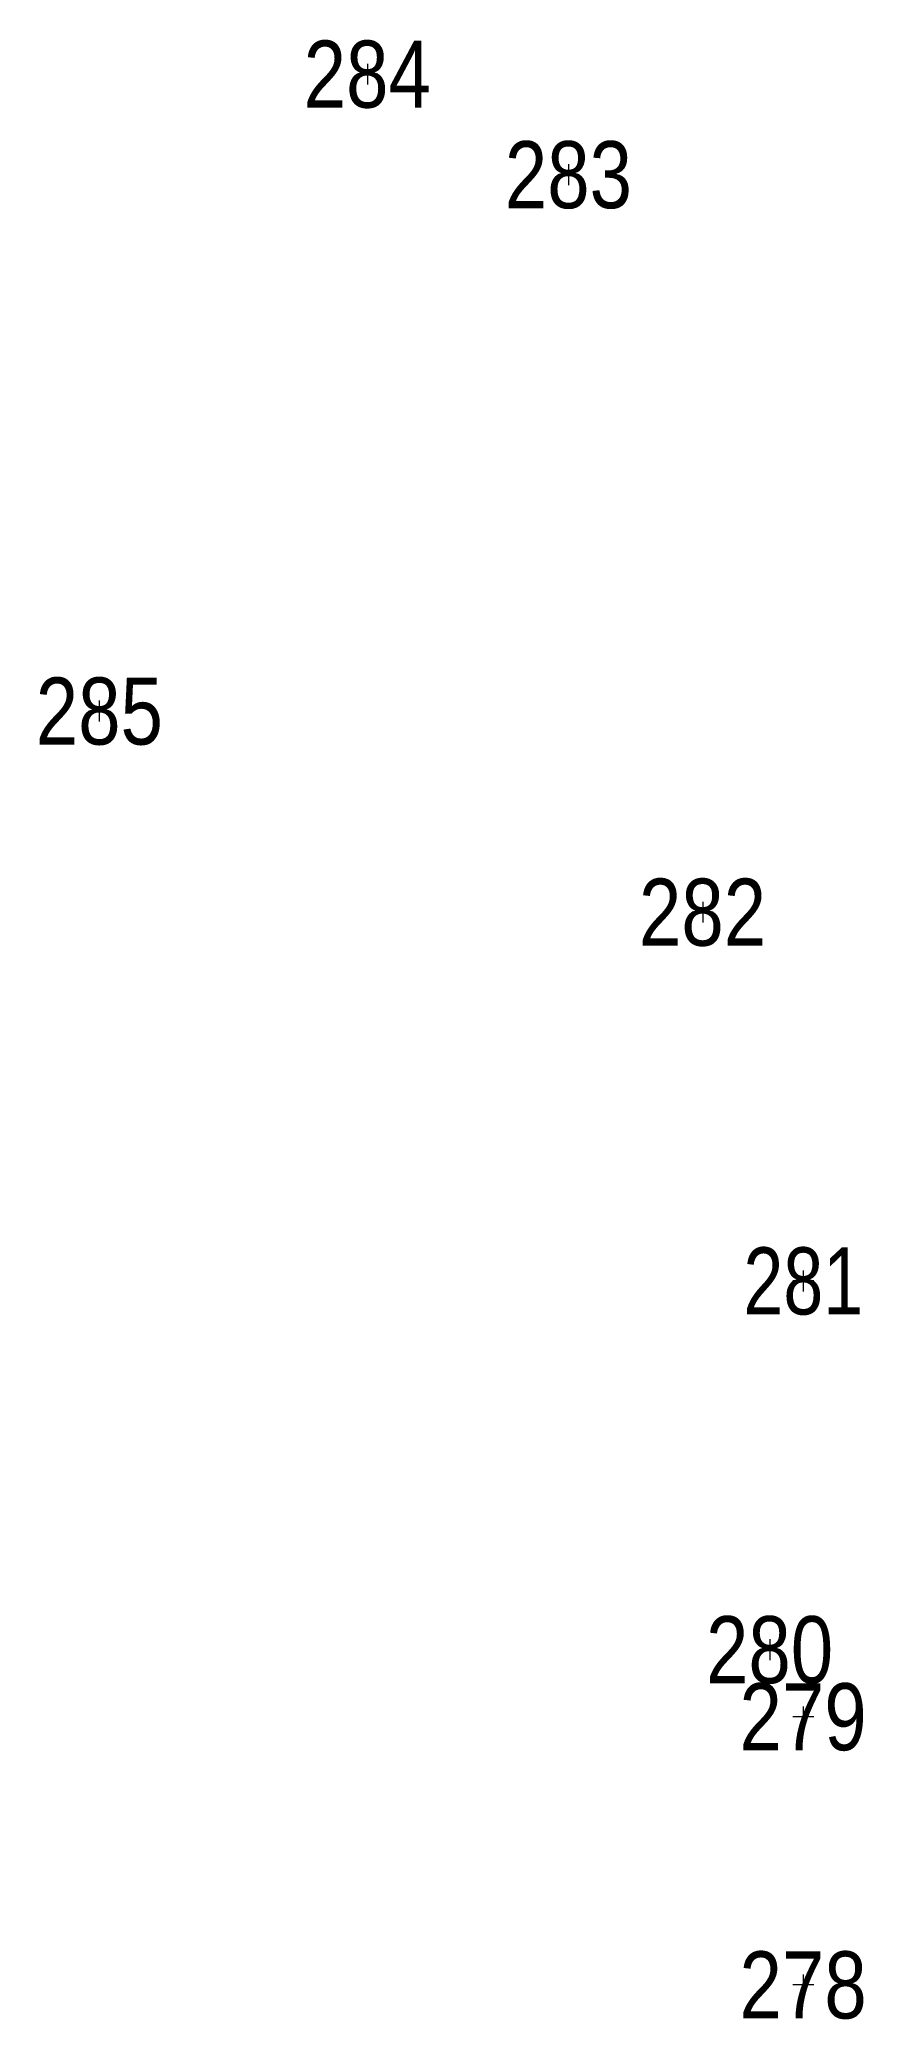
# Model space of a CAD drawing. Header units: metres. Extents: x 538509 to 548903, y 1836893 to 1840785.
# Drawn here: x 538509.2 to 538533.8, y 1836893 to 1836952 of the extents above.
import ezdxf
from ezdxf.enums import TextEntityAlignment as Align

# ---------------------------------------------------------------- set-up
doc = ezdxf.new("R2010")
doc.units = ezdxf.units.M
doc.header["$LTSCALE"] = 0.8
doc.layers.add('11', color=7, linetype='Continuous', lineweight=13)
doc.layers.add('12', color=7, linetype='Continuous')

msp = doc.modelspace()

# ---------------------------------------------------------------- linework, layer by layer
at = {"layer": '11'}
for p, q in [((538519.31, 1836951), (538518.69, 1836951)), ((538519, 1836951.31), (538519, 1836950.69)), ((538525.31, 1836948), (538524.69, 1836948)), ((538525, 1836948.31), (538525, 1836947.69)), ((538511.31, 1836932), (538510.69, 1836932)), ((538511, 1836932.31), (538511, 1836931.69)), ((538529, 1836926.31), (538529, 1836925.69)), ((538529.31, 1836926), (538528.69, 1836926)), ((538532.31, 1836915), (538531.69, 1836915)), ((538532, 1836915.31), (538532, 1836914.69)), ((538531, 1836904.31), (538531, 1836903.69)), ((538531.31, 1836904), (538530.69, 1836904)), ((538532.31, 1836902), (538531.69, 1836902)), ((538532, 1836902.31), (538532, 1836901.69)), ((538532, 1836894.31), (538532, 1836893.69)), ((538532.31, 1836894), (538531.69, 1836894))]:
    msp.add_line(p, q, dxfattribs=at)

# ---------------------------------------------------------------- texts
at = {"layer": '12'}
for s, width, p in [('284', 0.85, (538518.995, 1836950)), ('283', 0.85, (538524.995, 1836947)), ('285', 0.85, (538511.005, 1836931)), ('282', 0.85, (538528.995, 1836925)), ('281', 0.8, (538532, 1836914)), ('280', 0.85, (538530.995, 1836903)), ('279', 0.85, (538531.995, 1836901)), ('278', 0.85, (538531.995, 1836893))]:
    msp.add_text(s, height=2, dxfattribs=dict(at, width=width)).set_placement(p, align=Align.CENTER)

doc.saveas('drawing.dxf')
